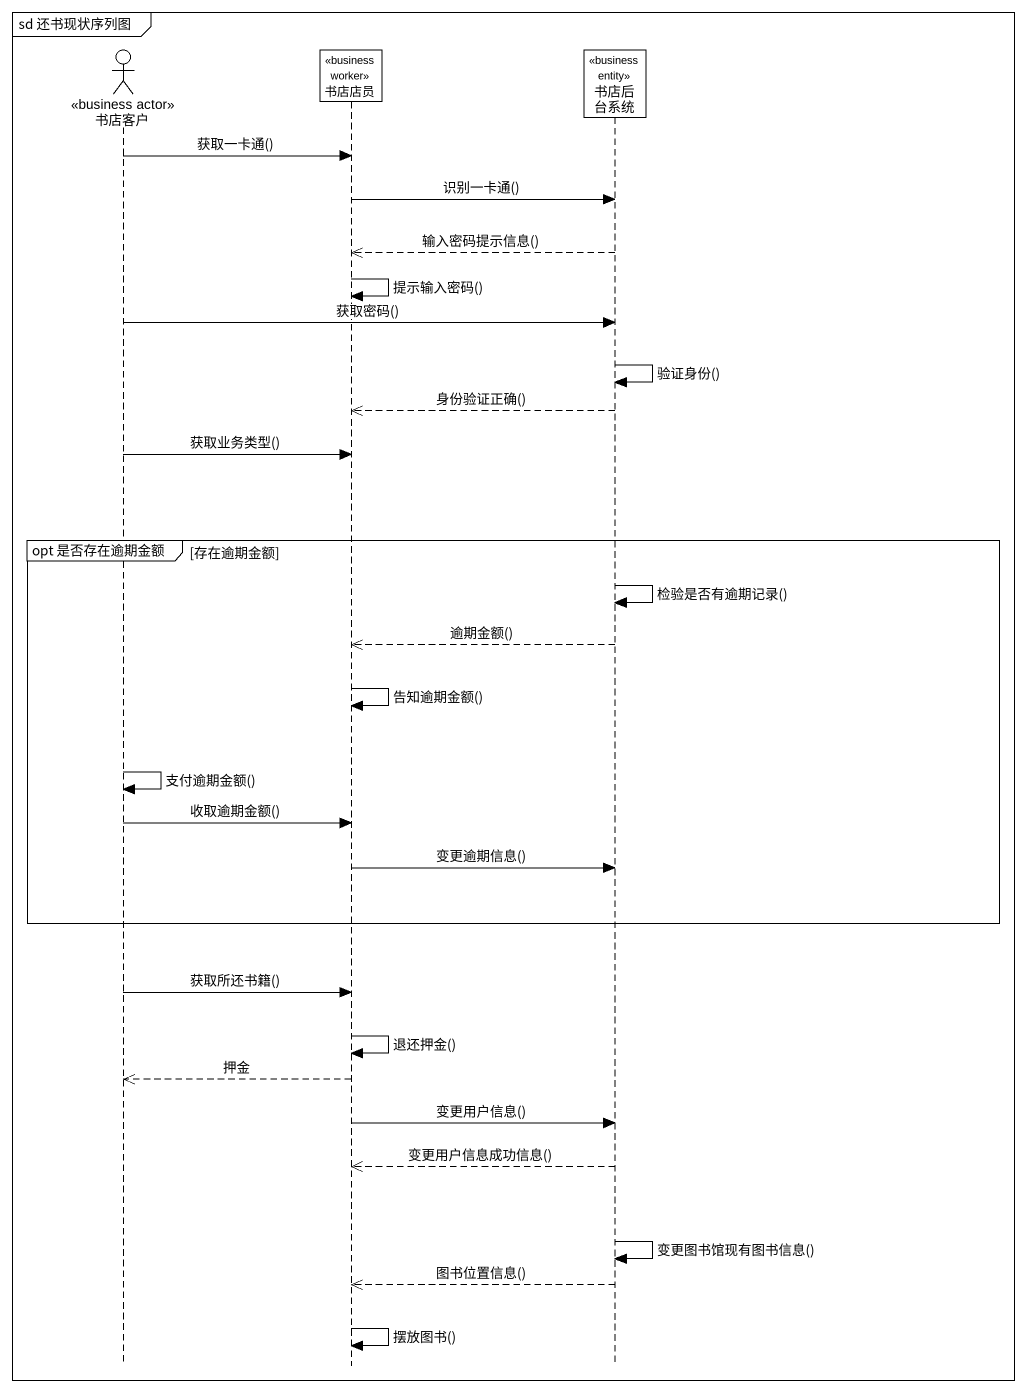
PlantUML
@startuml
mainframe sd 还书现状序列图
hide footbox
actor 书店客户 <<business actor>>
participant 书店店员 <<business worker>>
participant 书店后台系统 <<business entity>>

书店客户 -> 书店店员 : 获取一卡通()
书店店员 -> 书店后台系统 : 识别一卡通()
书店后台系统 -->> 书店店员 : 输入密码提示信息()
书店店员 -> 书店店员 : 提示输入密码()
书店客户 -> 书店后台系统 : 获取密码()
书店后台系统 -> 书店后台系统 : 验证身份()
书店后台系统 -->> 书店店员 : 身份验证正确()
书店客户 -> 书店店员 : 获取业务类型()
group opt 是否存在逾期金额 [存在逾期金额]
  书店后台系统 -> 书店后台系统 : 检验是否有逾期记录()
  书店后台系统 -->> 书店店员 : 逾期金额()
  书店店员 -> 书店店员 : 告知逾期金额()
  书店客户 -> 书店客户 : 支付逾期金额()
  书店客户 -> 书店店员 : 收取逾期金额()
  书店店员 -> 书店后台系统 : 变更逾期信息()
end
书店客户 -> 书店店员 : 获取所还书籍()
书店店员 -> 书店店员 : 退还押金()
书店店员 -->> 书店客户 : 押金
书店店员 -> 书店后台系统 : 变更用户信息()
书店后台系统 -->> 书店店员 : 变更用户信息成功信息()
书店后台系统 -> 书店后台系统 : 变更图书馆现有图书信息()
书店后台系统 -->> 书店店员 : 图书位置信息()
书店店员 -> 书店店员 : 摆放图书()
@enduml
